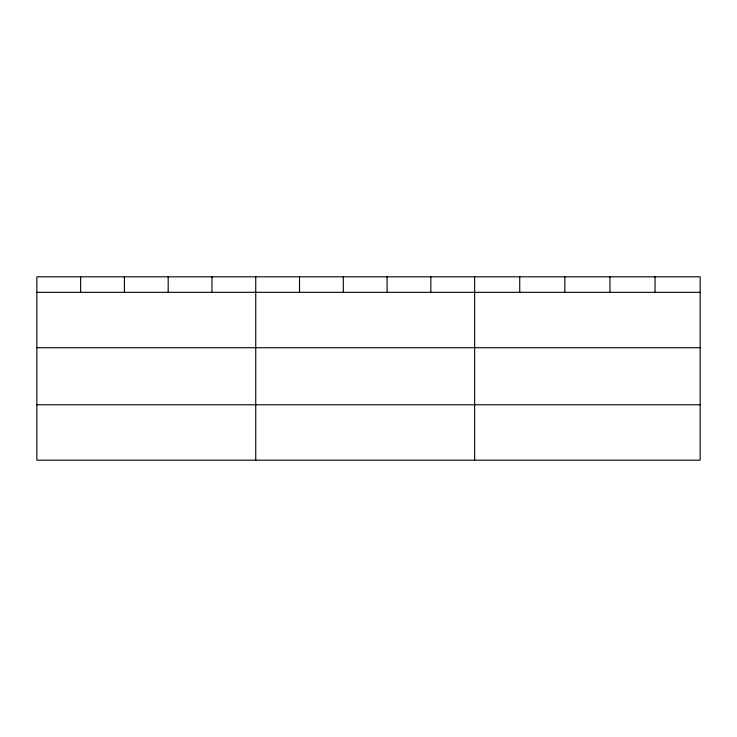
<?xml version="1.0" encoding="UTF-8"?>
<svg xmlns="http://www.w3.org/2000/svg" width="737" height="737" viewBox="0 0 737 737"><rect width="100%" height="100%" fill="white"/><g stroke="black" fill="none" stroke-linecap="round" stroke-linejoin="round"><path stroke-width="1.11" d="M700.15 347.717L700.15 276.817L36.85 276.817L36.85 460.183L700.15 460.183L700.15 347.717L36.85 347.717M36.85 292.322L700.15 292.322M36.85 404.788L700.15 404.788M655.046 276.817L655.046 292.322M609.941 276.817L609.941 292.322M564.837 276.817L564.837 292.322M519.732 276.817L519.732 292.322M474.628 276.817L474.628 460.183M430.85 276.817L430.85 292.322M387.072 276.817L387.072 292.322M343.295 276.817L343.295 292.322M299.517 276.817L299.517 292.322M255.739 276.817L255.739 460.183M211.961 276.817L211.961 292.322M168.183 276.817L168.183 292.322M124.406 276.817L124.406 292.322M80.628 276.817L80.628 292.322"/></g></svg>
